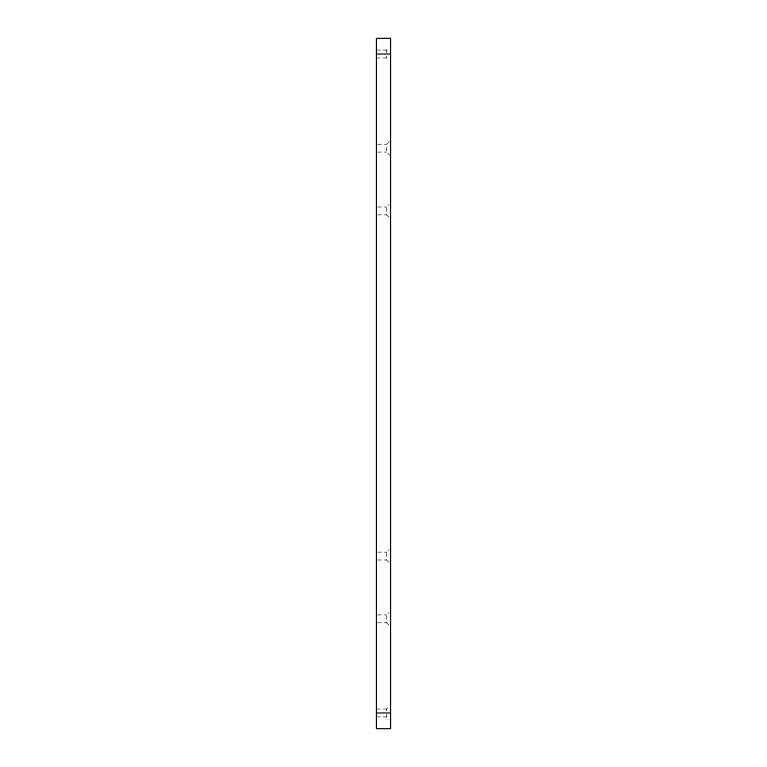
<?xml version="1.0" encoding="UTF-8"?>
<svg xmlns="http://www.w3.org/2000/svg" width="767" height="767" viewBox="0 0 767 767"><rect width="100%" height="100%" fill="white"/><g stroke="black" fill="none" stroke-linecap="round" stroke-linejoin="round"><path stroke-width="0.58" stroke-dasharray="3.83 2.88" d="M386.635 53.019L386.635 50.114L388.994 47.746M390.556 156.046L386.635 152.096L386.635 144.244L390.556 140.294M388.994 217.224L386.635 214.846L386.635 207.004L388.994 204.626M388.994 562.374L386.635 559.996L386.635 552.154L388.994 549.776M388.994 625.124L386.635 622.756L386.635 614.904L388.994 612.536M386.635 710.999L386.635 709.044L388.994 706.666M376.444 50.114L386.635 50.114M376.444 57.956L386.635 57.956L388.994 60.334M377.575 144.244L386.635 144.244M377.575 152.096L386.635 152.096M377.575 207.004L386.635 207.004M377.575 214.846L386.635 214.846M377.575 552.154L386.635 552.154M377.575 559.996L386.635 559.996M377.575 614.904L386.635 614.904M377.575 622.756L386.635 622.756M376.444 709.044L386.635 709.044M376.444 716.886L386.635 716.886L388.994 719.254M386.635 56.001L386.635 57.956M386.635 713.981L386.635 716.886"/><path stroke-width="1.15" d="M376.444 54.035L390.556 54.035M376.444 712.965L390.556 712.965M390.556 38.35L376.444 38.35L376.444 728.65L390.556 728.65L390.556 38.35"/></g></svg>
